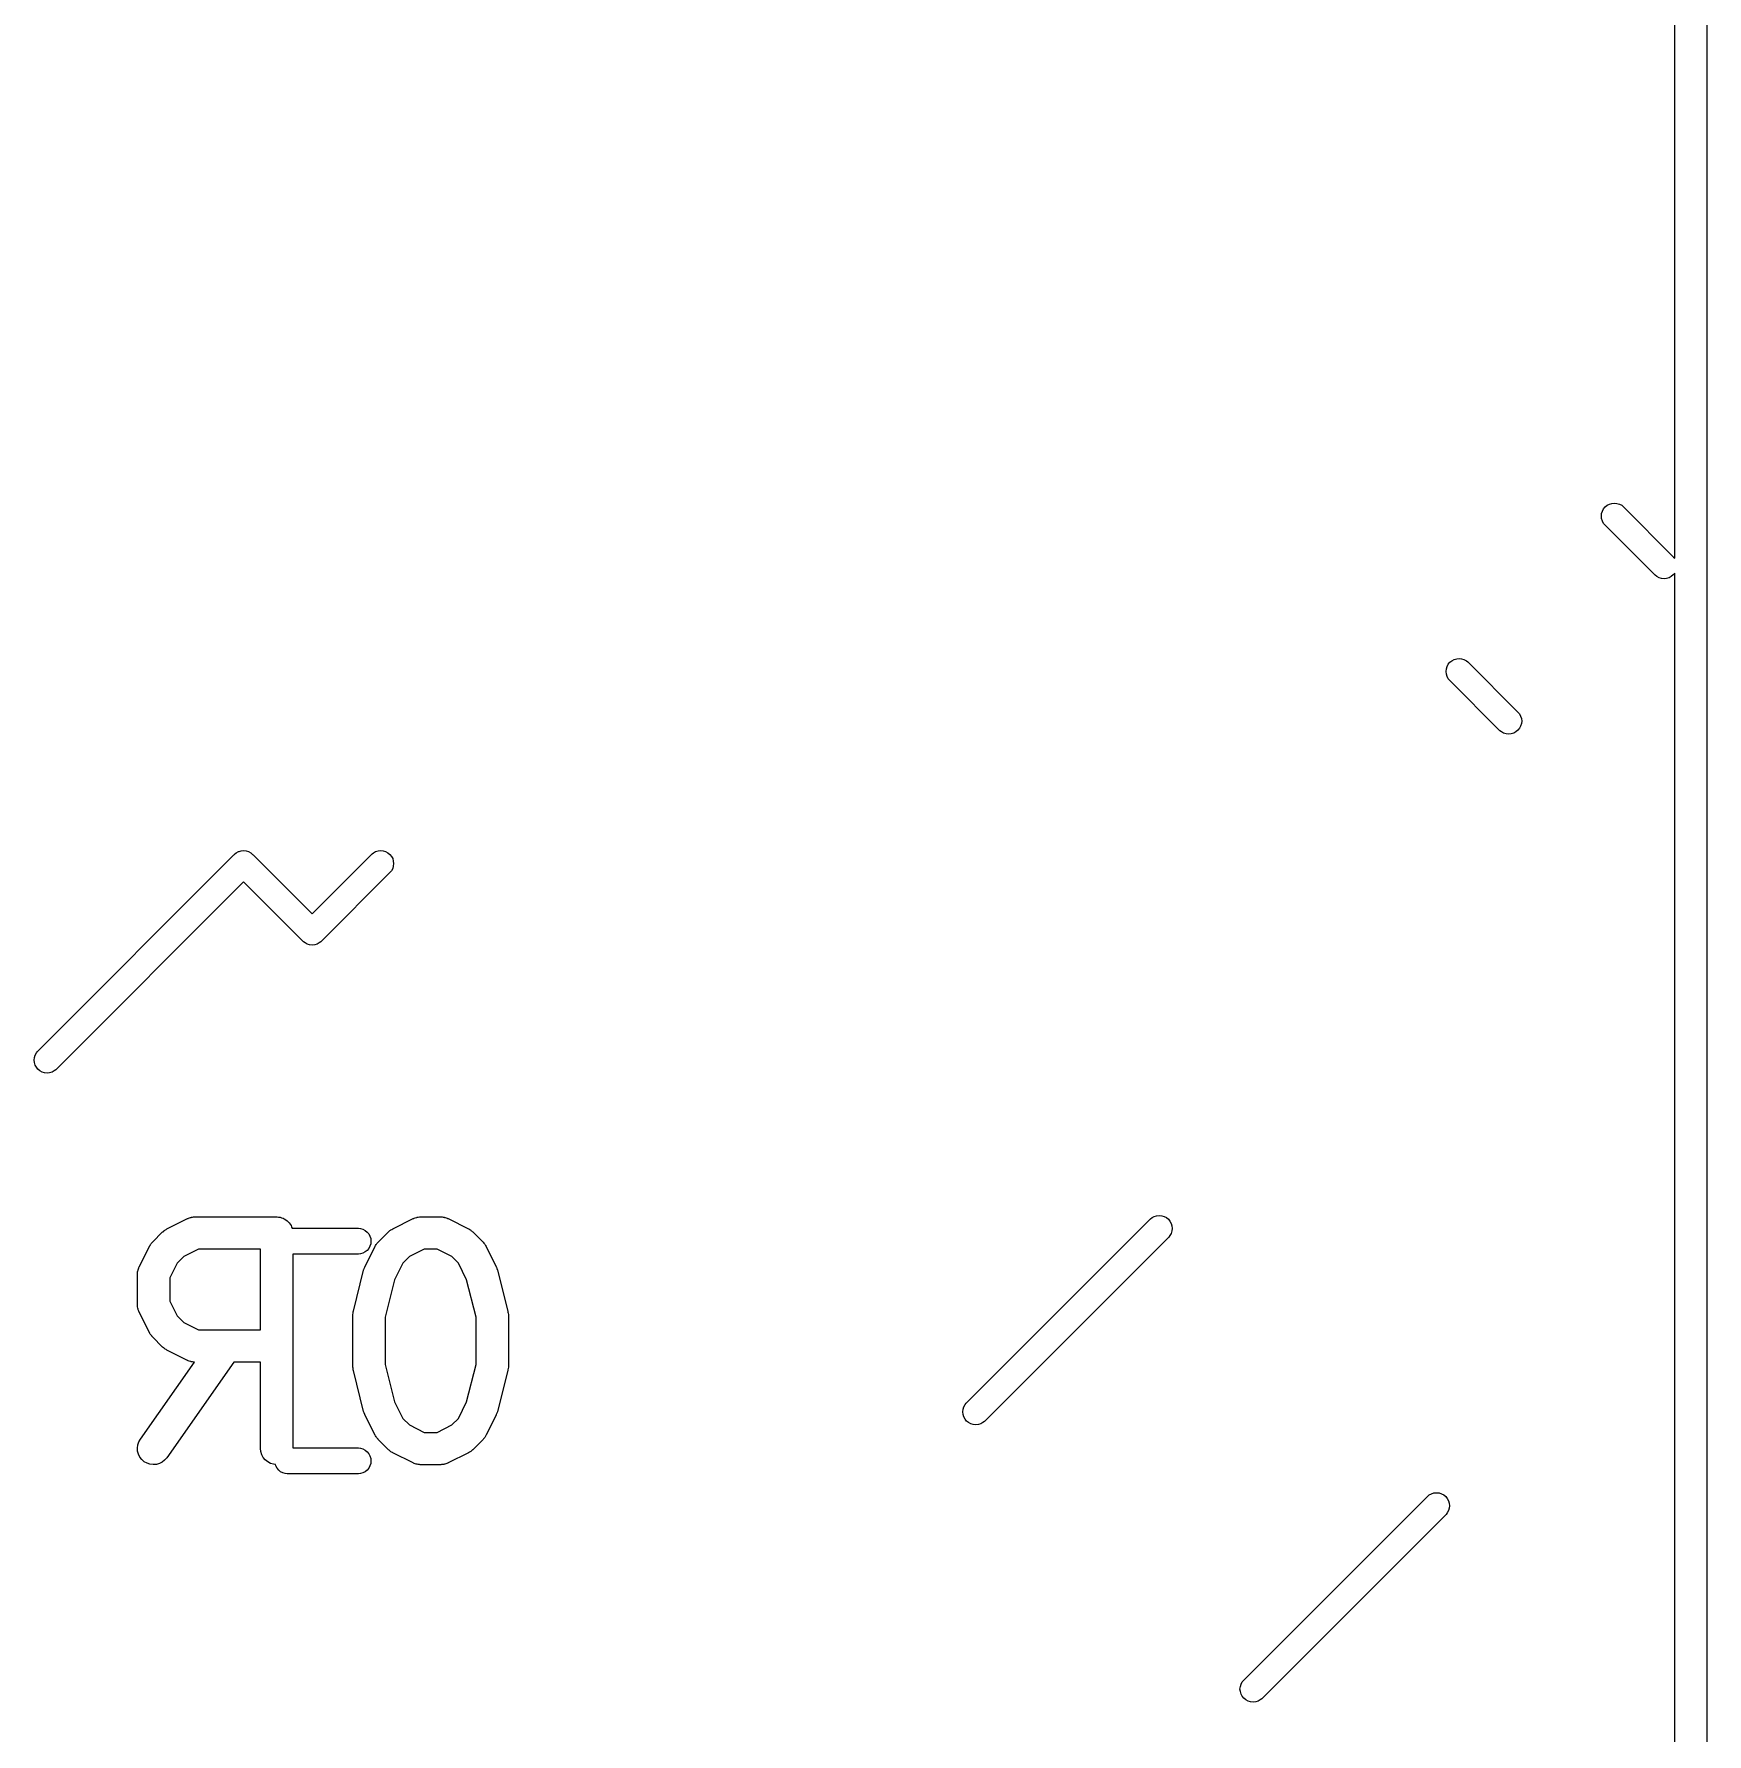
# Model space of a CAD drawing. Extents: x 69 to 230, y -100 to -50.
# Drawn here: x 222.71 to 230.47, y -73.83 to -65.94 of the extents above; entities that cross this region are included whole.
import ezdxf

# ---------------------------------------------------------------- set-up
doc = ezdxf.new("R2010")
doc.units = 0
doc.layers.add('BLACK', color=7, linetype='CONTINUOUS')

msp = doc.modelspace()

# ---------------------------------------------------------------- linework, layer by layer
at = {"layer": 'BLACK', "linetype": 'CONTINUOUS'}
for p, q in [((230.325, -68.3699), (230.325, -56.7503)), ((230.475, -56.7463), (230.475, -92.1537)), ((229.985, -68.1743), (229.986, -68.1625)), ((229.986, -68.186), (229.985, -68.1743)), ((229.986, -68.1625), (229.99, -68.1512)), ((229.99, -68.1512), (229.995, -68.1408)), ((229.995, -68.1408), (230.003, -68.1316)), ((230.003, -68.1316), (230.012, -68.1241)), ((230.012, -68.1241), (230.022, -68.1186)), ((230.022, -68.1186), (230.034, -68.1151)), ((230.034, -68.1151), (230.046, -68.114)), ((230.046, -68.114), (230.057, -68.1151)), ((230.057, -68.1151), (230.069, -68.1186)), ((230.069, -68.1186), (230.079, -68.1241)), ((230.079, -68.1241), (230.086, -68.1298)), ((230.086, -68.1298), (230.32, -68.3641)), ((229.99, -68.1973), (229.986, -68.186)), ((229.995, -68.2078), (229.99, -68.1973)), ((230.001, -68.2146), (229.995, -68.2078)), ((230.235, -68.449), (230.001, -68.2146)), ((230.32, -68.3641), (230.325, -68.3699)), ((230.242, -68.4546), (230.235, -68.449)), ((230.253, -68.4602), (230.242, -68.4546)), ((230.264, -68.4636), (230.253, -68.4602)), ((230.276, -68.4648), (230.264, -68.4636)), ((230.287, -68.4636), (230.276, -68.4648)), ((230.299, -68.4602), (230.287, -68.4636)), ((230.309, -68.4546), (230.299, -68.4602)), ((230.318, -68.4471), (230.309, -68.4546)), ((230.325, -68.439), (230.318, -68.4471)), ((230.325, -92.1463), (230.325, -68.439)), ((229.264, -68.8955), (229.265, -68.8838)), ((229.265, -68.8838), (229.269, -68.8725)), ((229.269, -68.8725), (229.274, -68.862)), ((229.274, -68.862), (229.282, -68.8529)), ((229.282, -68.8529), (229.291, -68.8454)), ((229.291, -68.8454), (229.301, -68.8398)), ((229.301, -68.8398), (229.313, -68.8364)), ((229.313, -68.8364), (229.324, -68.8352)), ((229.324, -68.8352), (229.336, -68.8364)), ((229.336, -68.8364), (229.347, -68.8398)), ((229.347, -68.8398), (229.358, -68.8454)), ((229.358, -68.8454), (229.365, -68.851)), ((229.365, -68.851), (229.599, -69.0854)), ((229.265, -68.9073), (229.264, -68.8955)), ((229.269, -68.9186), (229.265, -68.9073)), ((229.274, -68.929), (229.269, -68.9186)), ((229.28, -68.9359), (229.274, -68.929)), ((229.514, -69.1702), (229.28, -68.9359)), ((229.599, -69.0854), (229.605, -69.0922)), ((229.605, -69.0922), (229.61, -69.1027)), ((229.61, -69.1027), (229.614, -69.114)), ((229.614, -69.114), (229.615, -69.1257)), ((229.615, -69.1257), (229.614, -69.1375)), ((229.521, -69.1759), (229.514, -69.1702)), ((229.531, -69.1814), (229.521, -69.1759)), ((229.543, -69.1849), (229.531, -69.1814)), ((229.554, -69.186), (229.543, -69.1849)), ((229.566, -69.1849), (229.554, -69.186)), ((229.578, -69.1814), (229.566, -69.1849)), ((229.588, -69.1759), (229.578, -69.1814)), ((229.597, -69.1684), (229.588, -69.1759)), ((229.605, -69.1592), (229.597, -69.1684)), ((229.61, -69.1488), (229.605, -69.1592)), ((229.614, -69.1375), (229.61, -69.1488)), ((222.725, -70.6589), (223.637, -69.7468)), ((223.637, -69.7468), (223.639, -69.7445)), ((223.639, -69.7445), (223.641, -69.7426)), ((223.641, -69.7426), (223.648, -69.737)), ((223.641, -69.7426), (223.641, -69.7426)), ((223.648, -69.737), (223.659, -69.7314)), ((223.659, -69.7314), (223.662, -69.7304)), ((223.662, -69.7304), (223.67, -69.728)), ((223.67, -69.728), (223.681, -69.7269)), ((223.681, -69.7269), (223.682, -69.7268)), ((223.682, -69.7268), (223.682, -69.7268)), ((223.682, -69.7268), (223.694, -69.728)), ((223.694, -69.728), (223.705, -69.7314)), ((223.705, -69.7314), (223.715, -69.737)), ((223.715, -69.737), (223.724, -69.7445)), ((223.724, -69.7445), (223.726, -69.7468)), ((223.726, -69.7468), (224, -70.0205)), ((224, -70.0205), (224.278, -69.7426)), ((224.278, -69.7426), (224.285, -69.737)), ((224.285, -69.737), (224.295, -69.7314)), ((224.295, -69.7314), (224.306, -69.728)), ((224.306, -69.728), (224.318, -69.7268)), ((224.318, -69.7268), (224.33, -69.728)), ((224.33, -69.728), (224.341, -69.7314)), ((224.341, -69.7314), (224.352, -69.737)), ((224.352, -69.737), (224.361, -69.7445)), ((224.361, -69.7445), (224.368, -69.7536)), ((224.368, -69.7536), (224.374, -69.764)), ((224.363, -69.8275), (224.045, -70.1457)), ((224.368, -69.8206), (224.363, -69.8275)), ((224.374, -69.8102), (224.368, -69.8206)), ((224.374, -69.764), (224.377, -69.7754)), ((224.377, -69.7989), (224.374, -69.8102)), ((224.377, -69.7754), (224.378, -69.7871)), ((224.378, -69.7871), (224.377, -69.7989)), ((223.682, -69.872), (222.81, -70.7438)), ((223.955, -70.1457), (223.682, -69.872)), ((223.957, -70.1479), (223.955, -70.1457)), ((223.96, -70.1498), (223.957, -70.1479)), ((223.967, -70.1554), (223.96, -70.1498)), ((223.96, -70.1498), (223.96, -70.1498)), ((224.04, -70.1498), (224.033, -70.1554)), ((224.043, -70.1479), (224.04, -70.1498)), ((224.04, -70.1498), (224.04, -70.1498)), ((224.045, -70.1457), (224.043, -70.1479)), ((223.977, -70.161), (223.967, -70.1554)), ((223.988, -70.1644), (223.977, -70.161)), ((224, -70.1656), (223.988, -70.1644)), ((224.012, -70.1644), (224, -70.1656)), ((224.023, -70.161), (224.012, -70.1644)), ((224.033, -70.1554), (224.023, -70.161)), ((222.709, -70.6993), (222.711, -70.6875)), ((222.711, -70.711), (222.709, -70.6993)), ((222.711, -70.6875), (222.714, -70.6762)), ((222.714, -70.6762), (222.72, -70.6658)), ((222.72, -70.6658), (222.725, -70.6589)), ((222.714, -70.7224), (222.711, -70.711)), ((222.72, -70.7328), (222.714, -70.7224)), ((222.727, -70.7419), (222.72, -70.7328)), ((222.736, -70.7494), (222.727, -70.7419)), ((222.747, -70.755), (222.736, -70.7494)), ((222.758, -70.7584), (222.747, -70.755)), ((222.77, -70.7596), (222.758, -70.7584)), ((222.781, -70.7584), (222.77, -70.7596)), ((222.793, -70.755), (222.781, -70.7584)), ((222.803, -70.7494), (222.793, -70.755)), ((222.81, -70.7438), (222.803, -70.7494)), ((223.307, -71.4962), (223.311, -71.4936)), ((223.311, -71.4936), (223.314, -71.4907)), ((223.314, -71.4907), (223.316, -71.489)), ((223.316, -71.489), (223.319, -71.4871)), ((223.319, -71.4871), (223.322, -71.4852)), ((223.322, -71.4852), (223.326, -71.4829)), ((223.326, -71.4829), (223.421, -71.4353)), ((223.421, -71.4353), (223.422, -71.4348)), ((223.422, -71.4348), (223.424, -71.4341)), ((223.424, -71.4341), (223.426, -71.433)), ((223.426, -71.433), (223.431, -71.4316)), ((223.431, -71.4316), (223.436, -71.4298)), ((223.436, -71.4298), (223.438, -71.4294)), ((223.438, -71.4294), (223.44, -71.4288)), ((223.44, -71.4288), (223.445, -71.4283)), ((223.445, -71.4283), (223.45, -71.4275)), ((223.45, -71.4275), (223.453, -71.4276)), ((223.453, -71.4276), (223.455, -71.4274)), ((223.455, -71.4274), (223.836, -71.4274)), ((223.836, -71.4274), (223.836, -71.4274)), ((223.836, -71.4274), (223.836, -71.4274)), ((223.836, -71.4274), (223.837, -71.4274)), ((223.836, -71.4274), (223.836, -71.4274)), ((223.837, -71.4274), (223.844, -71.4282)), ((223.844, -71.4282), (223.851, -71.4289)), ((223.851, -71.4289), (223.851, -71.429)), ((223.851, -71.429), (223.851, -71.429)), ((223.851, -71.429), (223.858, -71.4311)), ((223.858, -71.4311), (223.865, -71.4332)), ((223.865, -71.4332), (223.865, -71.4334)), ((223.865, -71.4334), (223.865, -71.4334)), ((223.865, -71.4334), (223.871, -71.4369)), ((223.871, -71.4369), (223.878, -71.4402)), ((223.878, -71.4402), (223.878, -71.4404)), ((223.878, -71.4404), (223.878, -71.4405)), ((223.878, -71.4405), (223.884, -71.445)), ((223.884, -71.445), (223.889, -71.4495)), ((223.889, -71.4495), (223.889, -71.4497)), ((223.889, -71.4497), (223.889, -71.4499)), ((223.889, -71.4499), (223.894, -71.4554)), ((223.894, -71.4554), (223.898, -71.4609)), ((223.898, -71.4609), (223.898, -71.4611)), ((223.898, -71.4611), (223.898, -71.4613)), ((223.898, -71.4613), (223.902, -71.4676)), ((223.902, -71.4676), (223.905, -71.4738)), ((223.905, -71.4738), (223.905, -71.4741)), ((223.905, -71.4741), (223.905, -71.4743)), ((223.905, -71.4743), (223.907, -71.48)), ((223.907, -71.48), (224.216, -71.48)), ((224.216, -71.48), (224.225, -71.4809)), ((224.225, -71.4809), (224.236, -71.4843)), ((224.236, -71.4843), (224.246, -71.4899)), ((224.246, -71.4899), (224.255, -71.4974)), ((224.355, -71.4962), (224.358, -71.4936)), ((224.358, -71.4936), (224.361, -71.4907)), ((224.361, -71.4907), (224.364, -71.489)), ((224.364, -71.489), (224.366, -71.4871)), ((224.366, -71.4871), (224.37, -71.4852)), ((224.37, -71.4852), (224.374, -71.4829)), ((224.374, -71.4829), (224.469, -71.4353)), ((224.469, -71.4353), (224.47, -71.4348)), ((224.47, -71.4348), (224.472, -71.4341)), ((224.472, -71.4341), (224.474, -71.433)), ((224.474, -71.433), (224.479, -71.4316)), ((224.479, -71.4316), (224.484, -71.4298)), ((224.484, -71.4298), (224.486, -71.4294)), ((224.486, -71.4294), (224.488, -71.4288)), ((224.488, -71.4288), (224.493, -71.4283)), ((224.493, -71.4283), (224.498, -71.4275)), ((224.498, -71.4275), (224.5, -71.4276)), ((224.5, -71.4276), (224.502, -71.4274)), ((224.502, -71.4274), (224.598, -71.4274)), ((224.598, -71.4274), (224.599, -71.4274)), ((224.599, -71.4274), (224.601, -71.4276)), ((224.601, -71.4276), (224.603, -71.4276)), ((224.603, -71.4276), (224.608, -71.4284)), ((224.608, -71.4284), (224.613, -71.429)), ((224.613, -71.429), (224.615, -71.4297)), ((224.615, -71.4297), (224.617, -71.4301)), ((224.617, -71.4301), (224.622, -71.4319)), ((224.622, -71.4319), (224.627, -71.4334)), ((224.627, -71.4334), (224.629, -71.4345)), ((224.629, -71.4345), (224.631, -71.4353)), ((224.631, -71.4353), (224.726, -71.4829)), ((224.726, -71.4829), (224.727, -71.4834)), ((224.727, -71.4834), (224.731, -71.4857)), ((224.731, -71.4857), (224.735, -71.4877)), ((224.735, -71.4877), (224.737, -71.4897)), ((224.737, -71.4897), (224.74, -71.4914)), ((224.74, -71.4914), (224.743, -71.4943)), ((224.743, -71.4943), (224.746, -71.497)), ((227.036, -72.2919), (227.892, -71.4363)), ((227.892, -71.4363), (227.899, -71.4307)), ((227.899, -71.4307), (227.909, -71.4251)), ((227.909, -71.4251), (227.92, -71.4217)), ((227.92, -71.4217), (227.932, -71.4205)), ((227.932, -71.4205), (227.944, -71.4217)), ((227.944, -71.4217), (227.955, -71.4251)), ((227.955, -71.4251), (227.966, -71.4307)), ((227.966, -71.4307), (227.975, -71.4382)), ((227.975, -71.4382), (227.982, -71.4473)), ((227.982, -71.4473), (227.988, -71.4577)), ((227.988, -71.4577), (227.991, -71.469)), ((227.991, -71.4926), (227.988, -71.5039)), ((227.991, -71.469), (227.993, -71.4808)), ((227.993, -71.4808), (227.991, -71.4926)), ((223.197, -71.6593), (223.245, -71.5641)), ((223.245, -71.5631), (223.248, -71.5596)), ((223.245, -71.5641), (223.245, -71.5631)), ((223.248, -71.5596), (223.25, -71.5559)), ((223.25, -71.5559), (223.252, -71.5535)), ((223.252, -71.5535), (223.253, -71.5509)), ((223.253, -71.5509), (223.256, -71.5478)), ((223.256, -71.5478), (223.259, -71.5446)), ((223.259, -71.5446), (223.306, -71.497)), ((223.306, -71.497), (223.307, -71.4962)), ((224.245, -71.6593), (224.292, -71.5641)), ((224.255, -71.4974), (224.263, -71.5065)), ((224.263, -71.5735), (224.255, -71.5826)), ((224.263, -71.5065), (224.268, -71.5169)), ((224.268, -71.5631), (224.263, -71.5735)), ((224.268, -71.5169), (224.272, -71.5282)), ((224.272, -71.5518), (224.268, -71.5631)), ((224.272, -71.5282), (224.273, -71.54)), ((224.273, -71.54), (224.272, -71.5518)), ((224.292, -71.5641), (224.293, -71.5631)), ((224.293, -71.5631), (224.295, -71.5596)), ((224.295, -71.5596), (224.297, -71.5559)), ((224.297, -71.5559), (224.299, -71.5535)), ((224.299, -71.5535), (224.301, -71.5509)), ((224.301, -71.5509), (224.304, -71.5478)), ((224.304, -71.5478), (224.306, -71.5446)), ((224.306, -71.5446), (224.354, -71.497)), ((224.354, -71.497), (224.355, -71.4962)), ((224.746, -71.497), (224.794, -71.5446)), ((224.794, -71.5446), (224.794, -71.5453)), ((224.794, -71.5453), (224.797, -71.5486)), ((224.797, -71.5486), (224.8, -71.5517)), ((224.8, -71.5517), (224.801, -71.5543)), ((224.801, -71.5543), (224.803, -71.5568)), ((224.803, -71.5568), (224.805, -71.5605)), ((224.805, -71.5605), (224.808, -71.5641)), ((224.808, -71.5641), (224.855, -71.6593)), ((227.977, -71.5212), (227.121, -72.3768)), ((227.982, -71.5143), (227.977, -71.5212)), ((227.988, -71.5039), (227.982, -71.5143)), ((223.374, -71.642), (223.339, -71.7106)), ((223.404, -71.6116), (223.374, -71.642)), ((223.472, -71.5774), (223.404, -71.6116)), ((223.761, -71.5774), (223.472, -71.5774)), ((223.761, -71.9512), (223.761, -71.5774)), ((224.216, -71.6), (223.911, -71.6)), ((223.911, -71.6), (223.911, -72.5)), ((224.225, -71.5991), (224.216, -71.6)), ((224.236, -71.5957), (224.225, -71.5991)), ((224.246, -71.5901), (224.236, -71.5957)), ((224.255, -71.5826), (224.246, -71.5901)), ((224.421, -71.642), (224.383, -71.719)), ((224.452, -71.6116), (224.421, -71.642)), ((224.52, -71.5774), (224.452, -71.6116)), ((224.58, -71.5774), (224.52, -71.5774)), ((224.648, -71.6116), (224.58, -71.5774)), ((224.679, -71.642), (224.648, -71.6116)), ((224.717, -71.719), (224.679, -71.642)), ((223.189, -71.6874), (223.19, -71.6824)), ((223.19, -71.6896), (223.189, -71.6874)), ((223.189, -71.6918), (223.19, -71.6896)), ((223.189, -71.6929), (223.189, -71.6918)), ((223.189, -71.8357), (223.189, -71.6929)), ((223.19, -71.6824), (223.191, -71.6773)), ((223.191, -71.6773), (223.192, -71.6752)), ((223.192, -71.673), (223.194, -71.6682)), ((223.192, -71.6752), (223.192, -71.673)), ((223.194, -71.6682), (223.195, -71.6633)), ((223.195, -71.6633), (223.196, -71.6614)), ((223.196, -71.6614), (223.197, -71.6593)), ((223.339, -71.7106), (223.339, -71.818)), ((224.192, -71.8651), (224.239, -71.6747)), ((224.239, -71.6737), (224.24, -71.6733)), ((224.239, -71.6747), (224.239, -71.6737)), ((224.24, -71.673), (224.242, -71.6665)), ((224.24, -71.6733), (224.24, -71.673)), ((224.242, -71.6665), (224.245, -71.6599)), ((224.245, -71.6596), (224.245, -71.6593)), ((224.245, -71.6599), (224.245, -71.6596)), ((224.383, -71.719), (224.339, -71.8926)), ((224.761, -71.8926), (224.717, -71.719)), ((224.855, -71.6593), (224.856, -71.6603)), ((224.856, -71.6603), (224.856, -71.6606)), ((224.856, -71.6606), (224.856, -71.6609)), ((224.856, -71.6609), (224.858, -71.6675)), ((224.858, -71.6675), (224.861, -71.674)), ((224.861, -71.674), (224.861, -71.6743)), ((224.861, -71.6743), (224.861, -71.6747)), ((224.861, -71.6747), (224.908, -71.8651)), ((223.189, -71.8379), (223.189, -71.8357)), ((223.189, -71.8401), (223.189, -71.8379)), ((223.19, -71.8452), (223.189, -71.8401)), ((223.191, -71.8503), (223.19, -71.8452)), ((223.191, -71.8524), (223.191, -71.8503)), ((223.192, -71.8546), (223.191, -71.8524)), ((223.193, -71.8594), (223.192, -71.8546)), ((223.195, -71.8643), (223.193, -71.8594)), ((223.196, -71.8662), (223.195, -71.8643)), ((223.197, -71.8683), (223.196, -71.8662)), ((223.197, -71.8693), (223.197, -71.8683)), ((223.245, -71.9645), (223.197, -71.8693)), ((223.339, -71.818), (223.374, -71.8865)), ((223.374, -71.8865), (223.404, -71.9169)), ((224.189, -71.8796), (224.19, -71.8737)), ((224.189, -71.881), (224.189, -71.8796)), ((224.189, -71.8823), (224.189, -71.881)), ((224.189, -71.8833), (224.189, -71.8823)), ((224.189, -72.1214), (224.189, -71.8833)), ((224.19, -71.8737), (224.191, -71.8677)), ((224.191, -71.8665), (224.192, -71.8651)), ((224.191, -71.8677), (224.191, -71.8665)), ((224.908, -71.8651), (224.909, -71.8662)), ((224.909, -71.8662), (224.909, -71.8675)), ((224.909, -71.8675), (224.909, -71.8688)), ((224.909, -71.8688), (224.91, -71.8747)), ((224.91, -71.8747), (224.911, -71.8807)), ((224.911, -71.8807), (224.911, -71.882)), ((224.911, -71.882), (224.911, -71.8833)), ((224.911, -71.8833), (224.911, -72.1214)), ((223.247, -71.9681), (223.245, -71.9645)), ((223.249, -71.9718), (223.247, -71.9681)), ((223.404, -71.9169), (223.472, -71.9512)), ((223.472, -71.9512), (223.761, -71.9512)), ((224.339, -71.8926), (224.339, -72.1122)), ((224.761, -72.1122), (224.761, -71.8926)), ((223.251, -71.9742), (223.249, -71.9718)), ((223.253, -71.9769), (223.251, -71.9742)), ((223.256, -71.9799), (223.253, -71.9769)), ((223.258, -71.9832), (223.256, -71.9799)), ((223.259, -71.984), (223.258, -71.9832)), ((223.306, -72.0316), (223.259, -71.984)), ((223.31, -72.0343), (223.306, -72.0316)), ((223.313, -72.0372), (223.31, -72.0343)), ((223.315, -72.0389), (223.313, -72.0372)), ((223.318, -72.0409), (223.315, -72.0389)), ((223.322, -72.0429), (223.318, -72.0409)), ((223.325, -72.0452), (223.322, -72.0429)), ((223.326, -72.0457), (223.325, -72.0452)), ((223.421, -72.0933), (223.326, -72.0457)), ((223.203, -72.4594), (223.454, -72.1012)), ((223.637, -72.1012), (223.326, -72.5454)), ((223.423, -72.0941), (223.421, -72.0933)), ((223.425, -72.0951), (223.423, -72.0941)), ((223.43, -72.0967), (223.425, -72.0951)), ((223.435, -72.0985), (223.43, -72.0967)), ((223.437, -72.0989), (223.435, -72.0985)), ((223.439, -72.0996), (223.437, -72.0989)), ((223.444, -72.1001), (223.439, -72.0996)), ((223.449, -72.101), (223.444, -72.1001)), ((223.452, -72.1009), (223.449, -72.101)), ((223.454, -72.1012), (223.452, -72.1009)), ((223.761, -72.1012), (223.637, -72.1012)), ((223.761, -72.5024), (223.761, -72.1012)), ((224.189, -72.1228), (224.189, -72.1214)), ((224.189, -72.1241), (224.189, -72.1228)), ((224.19, -72.13), (224.189, -72.1241)), ((224.339, -72.1122), (224.383, -72.2857)), ((224.717, -72.2857), (224.761, -72.1122)), ((224.911, -72.1251), (224.91, -72.1311)), ((224.911, -72.1214), (224.911, -72.1225)), ((224.911, -72.1225), (224.911, -72.1238)), ((224.911, -72.1238), (224.911, -72.1251)), ((224.191, -72.136), (224.19, -72.13)), ((224.191, -72.1373), (224.191, -72.136)), ((224.191, -72.1386), (224.191, -72.1373)), ((224.192, -72.1396), (224.191, -72.1386)), ((224.239, -72.3301), (224.192, -72.1396)), ((224.908, -72.1396), (224.861, -72.3301)), ((224.909, -72.1383), (224.908, -72.1396)), ((224.91, -72.1311), (224.909, -72.137)), ((224.909, -72.137), (224.909, -72.1383)), ((224.239, -72.3304), (224.239, -72.3301)), ((224.239, -72.3308), (224.239, -72.3304)), ((224.242, -72.3373), (224.239, -72.3308)), ((224.244, -72.3439), (224.242, -72.3373)), ((224.244, -72.3442), (224.244, -72.3439)), ((224.244, -72.3445), (224.244, -72.3442)), ((224.245, -72.3454), (224.244, -72.3445)), ((224.292, -72.4407), (224.245, -72.3454)), ((224.383, -72.2857), (224.421, -72.3627)), ((224.421, -72.3627), (224.452, -72.3931)), ((224.648, -72.3931), (224.679, -72.3627)), ((224.679, -72.3627), (224.717, -72.2857)), ((224.855, -72.3454), (224.808, -72.4407)), ((224.858, -72.3383), (224.855, -72.3448)), ((224.855, -72.3448), (224.855, -72.3451)), ((224.855, -72.3451), (224.855, -72.3454)), ((224.86, -72.3318), (224.858, -72.3383)), ((224.861, -72.3311), (224.86, -72.3314)), ((224.86, -72.3314), (224.86, -72.3318)), ((224.861, -72.3301), (224.861, -72.3311)), ((227.021, -72.3323), (227.022, -72.3205)), ((227.022, -72.344), (227.021, -72.3323)), ((227.022, -72.3205), (227.025, -72.3092)), ((227.025, -72.3553), (227.022, -72.344)), ((227.025, -72.3092), (227.031, -72.2988)), ((227.031, -72.3658), (227.025, -72.3553)), ((227.031, -72.2988), (227.036, -72.2919)), ((224.295, -72.4443), (224.292, -72.4407)), ((224.452, -72.3931), (224.52, -72.4274)), ((224.52, -72.4274), (224.58, -72.4274)), ((224.58, -72.4274), (224.648, -72.3931)), ((224.807, -72.4416), (224.805, -72.4452)), ((224.808, -72.4407), (224.807, -72.4416)), ((227.038, -72.3749), (227.031, -72.3658)), ((227.047, -72.3824), (227.038, -72.3749)), ((227.058, -72.388), (227.047, -72.3824)), ((227.069, -72.3914), (227.058, -72.388)), ((227.081, -72.3925), (227.069, -72.3914)), ((227.093, -72.3914), (227.081, -72.3925)), ((227.104, -72.388), (227.093, -72.3914)), ((227.114, -72.3824), (227.104, -72.388)), ((227.121, -72.3768), (227.114, -72.3824)), ((223.189, -72.5006), (223.191, -72.486)), ((223.19, -72.5152), (223.189, -72.5006)), ((223.194, -72.5293), (223.19, -72.5152)), ((223.191, -72.486), (223.196, -72.4721)), ((223.196, -72.4721), (223.203, -72.4594)), ((223.762, -72.5169), (223.761, -72.5024)), ((223.766, -72.531), (223.762, -72.5169)), ((223.911, -72.5), (224.216, -72.5)), ((224.216, -72.5), (224.225, -72.5009)), ((224.225, -72.5009), (224.236, -72.5043)), ((224.236, -72.5043), (224.246, -72.5099)), ((224.246, -72.5099), (224.255, -72.5174)), ((224.255, -72.5174), (224.263, -72.5265)), ((224.297, -72.448), (224.295, -72.4443)), ((224.299, -72.4504), (224.297, -72.448)), ((224.3, -72.4531), (224.299, -72.4504)), ((224.303, -72.4561), (224.3, -72.4531)), ((224.306, -72.4594), (224.303, -72.4561)), ((224.306, -72.4602), (224.306, -72.4594)), ((224.354, -72.5078), (224.306, -72.4602)), ((224.357, -72.5105), (224.354, -72.5078)), ((224.36, -72.5134), (224.357, -72.5105)), ((224.363, -72.5151), (224.36, -72.5134)), ((224.365, -72.5171), (224.363, -72.5151)), ((224.369, -72.5191), (224.365, -72.5171)), ((224.373, -72.5214), (224.369, -72.5191)), ((224.374, -72.5218), (224.373, -72.5214)), ((224.73, -72.5196), (224.726, -72.5218)), ((224.734, -72.5177), (224.73, -72.5196)), ((224.736, -72.5157), (224.734, -72.5177)), ((224.739, -72.5141), (224.736, -72.5157)), ((224.742, -72.5112), (224.739, -72.5141)), ((224.745, -72.5085), (224.742, -72.5112)), ((224.746, -72.5078), (224.745, -72.5085)), ((224.794, -72.4602), (224.746, -72.5078)), ((224.796, -72.4569), (224.794, -72.4602)), ((224.799, -72.4539), (224.796, -72.4569)), ((224.801, -72.4513), (224.799, -72.4539)), ((224.803, -72.4489), (224.801, -72.4513)), ((224.805, -72.4452), (224.803, -72.4489)), ((223.201, -72.5424), (223.194, -72.5293)), ((223.21, -72.5539), (223.201, -72.5424)), ((223.221, -72.5635), (223.21, -72.5539)), ((223.234, -72.5708), (223.221, -72.5635)), ((223.247, -72.5755), (223.234, -72.5708)), ((223.262, -72.5773), (223.247, -72.5755)), ((223.277, -72.5764), (223.262, -72.5773)), ((223.291, -72.5726), (223.277, -72.5764)), ((223.304, -72.5661), (223.291, -72.5726)), ((223.315, -72.5572), (223.304, -72.5661)), ((223.325, -72.5462), (223.315, -72.5572)), ((223.326, -72.5454), (223.325, -72.5462)), ((223.773, -72.5439), (223.766, -72.531)), ((223.782, -72.5552), (223.773, -72.5439)), ((223.794, -72.5646), (223.782, -72.5552)), ((223.807, -72.5715), (223.794, -72.5646)), ((223.821, -72.5758), (223.807, -72.5715)), ((223.83, -72.5768), (223.821, -72.5758)), ((223.832, -72.5831), (223.83, -72.5768)), ((223.837, -72.5935), (223.832, -72.5831)), ((223.845, -72.6026), (223.837, -72.5935)), ((224.263, -72.5935), (224.255, -72.6026)), ((224.263, -72.5265), (224.268, -72.5369)), ((224.268, -72.5831), (224.263, -72.5935)), ((224.268, -72.5369), (224.272, -72.5482)), ((224.272, -72.5718), (224.268, -72.5831)), ((224.272, -72.5482), (224.273, -72.56)), ((224.273, -72.56), (224.272, -72.5718)), ((224.469, -72.5695), (224.374, -72.5218)), ((224.471, -72.5703), (224.469, -72.5695)), ((224.473, -72.5713), (224.471, -72.5703)), ((224.478, -72.5729), (224.473, -72.5713)), ((224.483, -72.5747), (224.478, -72.5729)), ((224.485, -72.5751), (224.483, -72.5747)), ((224.487, -72.5757), (224.485, -72.5751)), ((224.492, -72.5763), (224.487, -72.5757)), ((224.497, -72.5772), (224.492, -72.5763)), ((224.499, -72.5771), (224.497, -72.5772)), ((224.501, -72.5774), (224.499, -72.5771)), ((224.502, -72.5774), (224.501, -72.5774)), ((224.598, -72.5774), (224.502, -72.5774)), ((224.6, -72.5772), (224.598, -72.5774)), ((224.602, -72.5773), (224.6, -72.5772)), ((224.607, -72.5765), (224.602, -72.5773)), ((224.612, -72.576), (224.607, -72.5765)), ((224.614, -72.5753), (224.612, -72.576)), ((224.616, -72.575), (224.614, -72.5753)), ((224.621, -72.5732), (224.616, -72.575)), ((224.626, -72.5717), (224.621, -72.5732)), ((224.628, -72.5707), (224.626, -72.5717)), ((224.63, -72.5699), (224.628, -72.5707)), ((224.631, -72.5695), (224.63, -72.5699)), ((224.726, -72.5218), (224.631, -72.5695)), ((223.854, -72.6101), (223.845, -72.6026)), ((223.864, -72.6157), (223.854, -72.6101)), ((223.875, -72.6191), (223.864, -72.6157)), ((223.884, -72.62), (223.875, -72.6191)), ((224.216, -72.62), (223.884, -72.62)), ((224.225, -72.6191), (224.216, -72.62)), ((224.236, -72.6157), (224.225, -72.6191)), ((224.246, -72.6101), (224.236, -72.6157)), ((224.255, -72.6026), (224.246, -72.6101)), ((228.323, -73.5788), (229.179, -72.7232)), ((229.179, -72.7232), (229.186, -72.7176)), ((229.186, -72.7176), (229.196, -72.712)), ((229.196, -72.712), (229.207, -72.7086)), ((229.207, -72.7086), (229.219, -72.7075)), ((229.219, -72.7075), (229.231, -72.7086)), ((229.231, -72.7086), (229.242, -72.712)), ((229.242, -72.712), (229.253, -72.7176)), ((229.253, -72.7176), (229.262, -72.7251)), ((229.262, -72.7251), (229.269, -72.7342)), ((229.269, -72.7342), (229.275, -72.7447)), ((229.275, -72.7447), (229.278, -72.756)), ((229.278, -72.756), (229.279, -72.7677)), ((229.264, -72.8081), (228.408, -73.6637)), ((229.269, -72.8012), (229.264, -72.8081)), ((229.275, -72.7908), (229.269, -72.8012)), ((229.278, -72.7795), (229.275, -72.7908)), ((229.279, -72.7677), (229.278, -72.7795)), ((228.307, -73.6192), (228.309, -73.6074)), ((228.309, -73.631), (228.307, -73.6192)), ((228.309, -73.6074), (228.312, -73.5961)), ((228.312, -73.5961), (228.318, -73.5857)), ((228.318, -73.5857), (228.323, -73.5788)), ((228.312, -73.6423), (228.309, -73.631)), ((228.318, -73.6527), (228.312, -73.6423)), ((228.325, -73.6618), (228.318, -73.6527)), ((228.334, -73.6693), (228.325, -73.6618)), ((228.345, -73.6749), (228.334, -73.6693)), ((228.356, -73.6783), (228.345, -73.6749)), ((228.368, -73.6795), (228.356, -73.6783)), ((228.38, -73.6783), (228.368, -73.6795)), ((228.391, -73.6749), (228.38, -73.6783)), ((228.401, -73.6693), (228.391, -73.6749)), ((228.408, -73.6637), (228.401, -73.6693))]:
    msp.add_line(p, q, dxfattribs=at)

doc.saveas('drawing.dxf')
